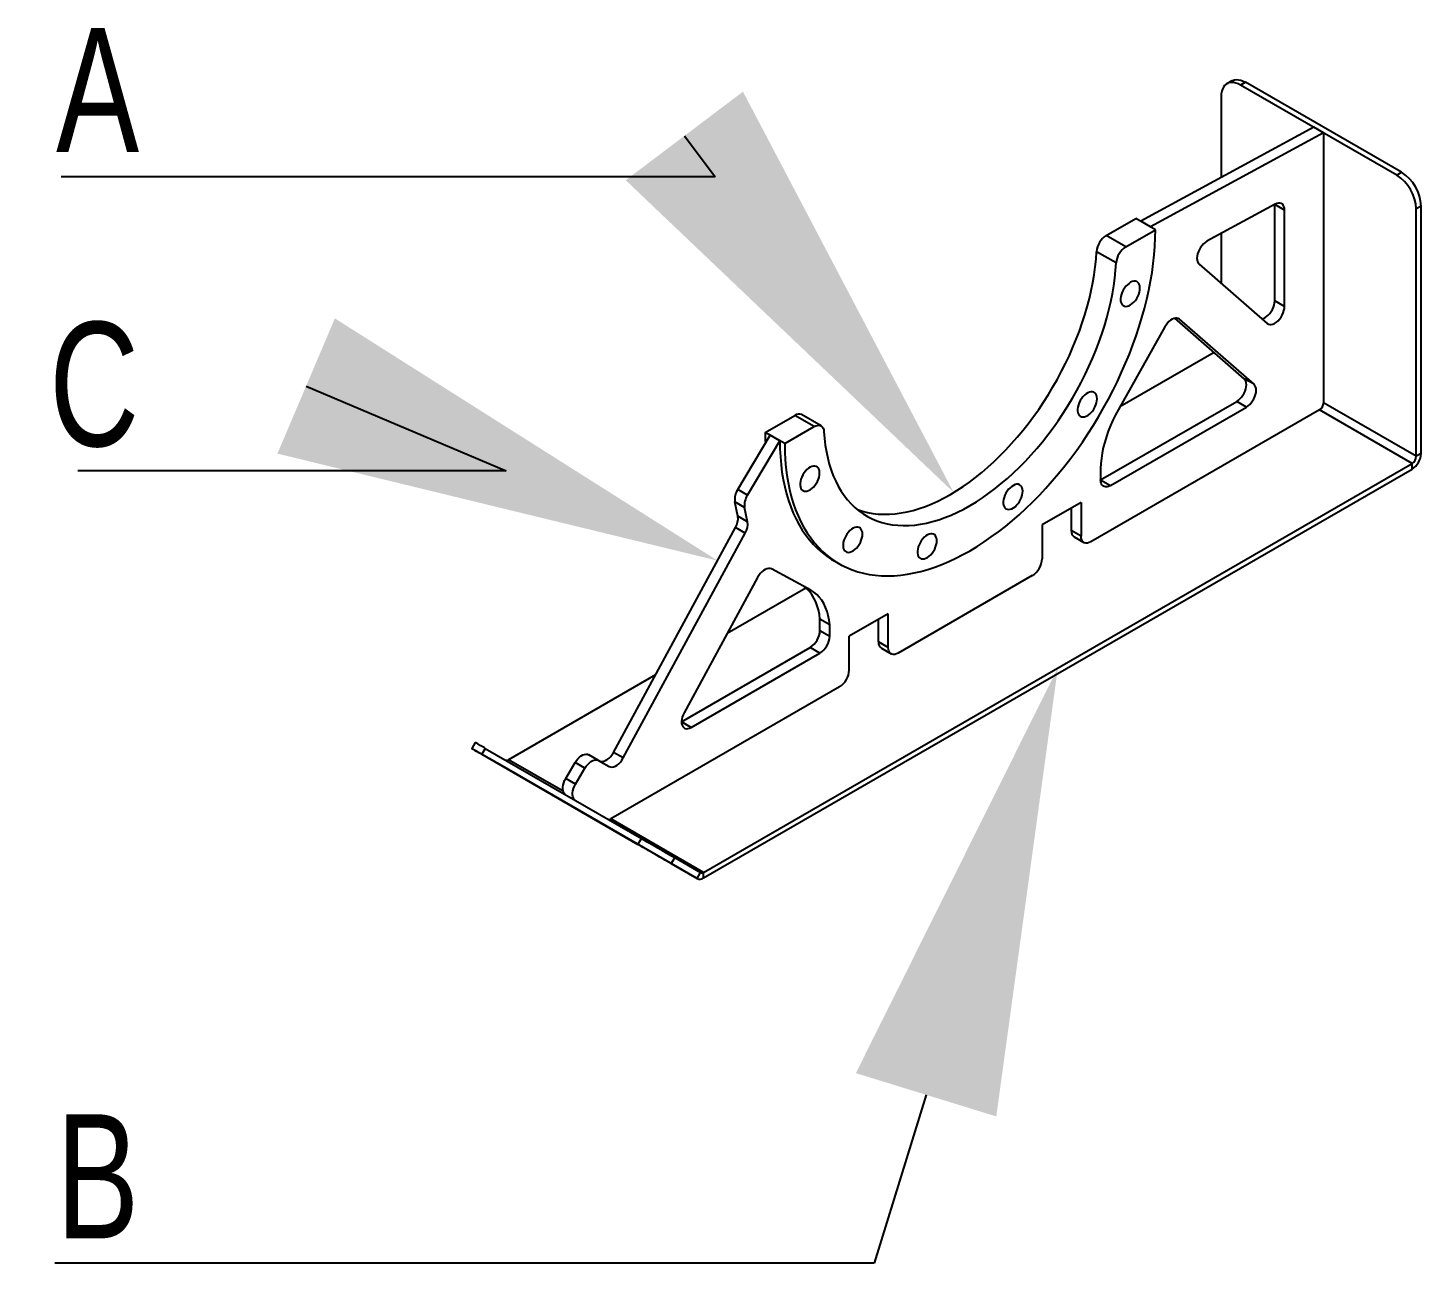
# Model space of a CAD drawing. Header units: inches. Extents: x 0.9 to 37.1, y -8.4 to 11.7.
# Drawn here: x 17.51 to 18.071, y -1.68 to -1.176 of the extents above; entities that cross this region are included whole.
import ezdxf
from ezdxf import colors
from ezdxf.entities.mleader import LeaderData, LeaderLine
from ezdxf.math import Vec2, Vec3

# ---------------------------------------------------------------- set-up
doc = ezdxf.new("R2010")
doc.units = ezdxf.units.IN
doc.header["$MEASUREMENT"] = 0
doc.styles.add('SLDTEXTSTYLE0', font='TXT', dxfattribs={"width": 0.75})

msp = doc.modelspace()

# ---------------------------------------------------------------- linework, layer by layer
at = {"color": 7, "linetype": 'Continuous', "lineweight": 25}
for p, q in [((17.99468646650242, -1.197831714281056), (17.99272187897037, -1.198965846522621)), ((18.00024270758922, -1.1983819163231), (17.99827812005718, -1.199516048564666)), ((18.06114492108256, -1.235808280294744), (17.99827812005718, -1.199516048564666)), ((18.0631095086146, -1.23467414805318), (18.00024270758922, -1.1983819163231)), ((17.99041976992901, -1.204054052277859), (17.99041976992901, -1.236806940205035)), ((18.02774693303783, -1.21652803218814), (17.95804920545724, -1.254393052963305)), ((18.03167610810191, -1.21879629667127), (18.02774693303783, -1.21652803218814)), ((18.03167610810191, -1.21879629667127), (17.96197838052132, -1.256661317446435)), ((18.03167610810191, -1.21879629667127), (18.03167610810191, -1.327522964305013)), ((18.06114492108256, -1.235808280294744), (18.0631095086146, -1.23467414805318)), ((18.01214591421753, -1.247563495726008), (17.98471259233623, -1.26246732887848)), ((18.01595940784556, -1.249897312150874), (18.01203023278148, -1.247629047667743)), ((18.01203023278148, -1.28642910311732), (18.01203023278148, -1.247629047667743)), ((18.01595940784556, -1.28869736760045), (18.01595940784556, -1.249897312150874)), ((18.07096785874277, -1.248285209698892), (18.06900327121073, -1.249419341940457)), ((18.06900327121073, -1.349071476894747), (18.06900327121073, -1.249419341940457)), ((18.07096785874277, -1.347937344653182), (18.07096785874277, -1.248285209698892)), ((17.9441741858685, -1.260134666793696), (17.95608461792519, -1.25325892072174)), ((17.96394296805337, -1.257795449688), (17.95608461792519, -1.25325892072174)), ((17.96197838052132, -1.256661317446435), (17.95804920545724, -1.254393052963305)), ((17.95203253599668, -1.264671195759956), (17.9441741858685, -1.260134666793696)), ((17.95203253599668, -1.264671195759956), (17.96394296805337, -1.257795449688)), ((17.99041976992901, -1.259366762968806), (17.99041976992901, -1.279419714054346)), ((17.94811104261161, -1.271188712897669), (17.94025269248344, -1.266652183931409)), ((17.98152468919587, -1.271671515441388), (18.00895801107718, -1.295567737738494)), ((18.01595940784556, -1.28869736760045), (18.01203023278148, -1.28642910311732)), ((17.99974561279656, -1.317810288267167), (17.9718079250863, -1.293474730259284)), ((17.97361888213763, -1.293897887951279), (17.97299562438383, -1.293538088908547)), ((18.00367478786065, -1.320078552750297), (17.97361888213763, -1.293897887951279)), ((17.96771652211134, -1.296986409636197), (17.9490163160754, -1.330204593688884)), ((17.98760621019218, -1.307236072558125), (17.94959263909195, -1.329180840046774)), ((18.00367478786065, -1.320078552750297), (17.99974561279656, -1.317810288267167)), ((17.94186842940592, -1.358587891204653), (17.99667339109227, -1.326949660261806)), ((17.94579760447001, -1.360856155687783), (18.00060256615635, -1.329217924744936)), ((18.00060256615635, -1.329217924744936), (17.99667339109227, -1.326949660261806)), ((18.06900327121073, -1.349071476894747), (18.03167610810191, -1.327522964305013)), ((17.80677596548992, -1.339452971080676), (17.81868639754661, -1.33257722500872)), ((17.82654474767477, -1.33711375397498), (17.81868639754661, -1.33257722500872)), ((17.82932286821818, -1.336838652953957), (17.82146451809, -1.332302123987697)), ((18.03002585457499, -1.330381287250613), (17.93793925434183, -1.38354175001295)), ((18.06735301768381, -1.351929799840347), (18.03002585457499, -1.330381287250613)), ((17.79569796155931, -1.362502442545097), (17.80874055302196, -1.340587103322241)), ((17.81463431561809, -1.343989500046936), (17.80677596548992, -1.339452971080676)), ((17.81266972808604, -1.342855367805371), (17.80874055302196, -1.340587103322241)), ((17.81463431561809, -1.343989500046936), (17.82654474767477, -1.33711375397498)), ((17.7996271366234, -1.364770707028227), (17.81266972808604, -1.342855367805371)), ((17.78194941714119, -1.516689791418573), (18.06735301768381, -1.351929799840347)), ((18.06735301768381, -1.35419843301021), (18.06735301768381, -1.351929799840347)), ((18.07096785874277, -1.347937344653182), (18.06900327121073, -1.349071476894747)), ((17.78194941714119, -1.518958424588437), (18.06735301768381, -1.35419843301021)), ((17.94186842940592, -1.354049887491461), (17.94186842940592, -1.358587153831187)), ((17.7996271366234, -1.364770707028227), (17.79569796155931, -1.362502442545097)), ((17.94186842940592, -1.358587891204653), (17.94579760447001, -1.360856155687783)), ((17.79849866264658, -1.36965141675643), (17.7945694875825, -1.3673831522733)), ((17.79577560754171, -1.373204135375607), (17.7945694875825, -1.3673831522733)), ((17.93401007927775, -1.367660949137174), (17.9182933790214, -1.376734007069693)), ((17.93401007927775, -1.367660949137174), (17.93401007927775, -1.381272748156353)), ((17.7997047826058, -1.375472399858737), (17.79577560754171, -1.373204135375607)), ((17.7997047826058, -1.375472399858737), (17.79849866264658, -1.36965141675643)), ((17.93008090421366, -1.369929213620304), (17.93008090421366, -1.379004483673224)), ((17.74566513607237, -1.468346131662603), (17.79483524474844, -1.377754048800564)), ((17.74959431113646, -1.470614396145733), (17.79876441981253, -1.380022313283694)), ((17.79876441981253, -1.380022313283694), (17.79483524474844, -1.377754048800564)), ((17.9182933790214, -1.376734007069693), (17.9182933790214, -1.390345806088873)), ((17.93401007927775, -1.381272748156353), (17.93008090421366, -1.379004483673224)), ((17.93123195873434, -1.381548586550843), (17.93516113379843, -1.383816851033973)), ((17.83453976397904, -1.391193322480134), (17.83650435151109, -1.392327454721699)), ((17.82512174264467, -1.403063778624759), (17.80929274256444, -1.394478989898873)), ((17.91436420395732, -1.39715133691173), (17.86028390465005, -1.428371229167722)), ((17.80365558687708, -1.397931928475202), (17.77410537616485, -1.452375882526002)), ((17.82318912977721, -1.402152032738667), (17.79140662605828, -1.420499681594916)), ((17.85635472958597, -1.412490428291945), (17.84063802932962, -1.421563486224465)), ((17.85635472958597, -1.426102227311126), (17.85635472958597, -1.412490428291945)), ((17.83277967920144, -1.417025482511271), (17.82885050413736, -1.414757218028142)), ((17.82885050413736, -1.419294484367868), (17.82885050413736, -1.414757218028142)), ((17.82885050413736, -1.419294484367868), (17.83277967920144, -1.421562748850998)), ((17.83277967920144, -1.421562748850998), (17.83277967920144, -1.417025482511271)), ((17.85242555452188, -1.423833962827995), (17.85242555452188, -1.414758692775075)), ((17.84063802932962, -1.435175285243645), (17.84063802932962, -1.421563486224465)), ((17.85635472958597, -1.426102227311126), (17.85242555452188, -1.423833962827995)), ((17.77307825034863, -1.456028387495145), (17.82492132907327, -1.426100015190725)), ((17.77700742541271, -1.458296651978276), (17.82885050413736, -1.428368279673855)), ((17.82885050413736, -1.428368279673855), (17.82492132907327, -1.426100015190725)), ((17.85357660904256, -1.426378065705614), (17.85750578410665, -1.428646330188744)), ((17.76261231126163, -1.437122285704945), (17.70336591585946, -1.471324501755975)), ((17.83670885426553, -1.441980816066501), (17.74462225403237, -1.495141278828839)), ((17.77700742541271, -1.458296651978276), (17.77307825034863, -1.456028387495145)), ((17.68999980969817, -1.464394980736853), (17.68861063653203, -1.466801099234061)), ((17.70080983723376, -1.473846107928153), (17.69037676041387, -1.467821262944601)), ((17.69406759104362, -1.466742820215004), (17.69267841787747, -1.469148938712212)), ((17.69267841787747, -1.469148938712212), (17.75554521890285, -1.505441170442291)), ((17.69406759104362, -1.466742820215004), (17.756934392069, -1.503035051945083)), ((17.73969410344867, -1.471606292434327), (17.73576492838458, -1.469338027951197)), ((17.74959431113646, -1.470614396145733), (17.74566513607237, -1.468346131662603)), ((17.77939333851549, -1.519211397590751), (17.70080983723376, -1.473846107928153)), ((17.72538693744023, -1.484036966922119), (17.70336591585946, -1.471324501755975)), ((17.72644358381617, -1.478869897989514), (17.73027264398799, -1.472435965529818)), ((17.73420181905207, -1.474704230012948), (17.73027264398799, -1.472435965529818)), ((17.73037275888026, -1.481138162472644), (17.73420181905207, -1.474704230012948)), ((17.73969410344867, -1.471606292434327), (17.74391391555631, -1.474043130027602)), ((17.73037275888026, -1.481138162472644), (17.72644358381617, -1.478869897989514)), ((17.78194941714119, -1.516689791418573), (17.74462225403237, -1.495141278828839)), ((17.75554521890285, -1.505441170442291), (17.756934392069, -1.503035051945083)), ((17.77034943486174, -1.510780434109992), (17.7689602616956, -1.5131865526072)), ((17.7689602616956, -1.5131865526072), (17.77939333851549, -1.519211397590751)), ((17.77034943486174, -1.510780434109992), (17.78078251168163, -1.516805279093543)), ((17.77939333851549, -1.519211397590751), (17.78078251168163, -1.516805279093543)), ((17.78194941714119, -1.518958424588437), (17.78194941714119, -1.516689791418573))]:
    msp.add_line(p, q, dxfattribs=at)
at = {"color": 7, "linetype": 'Continuous', "lineweight": 25, "flags": 128}
for points in [[(17.99827812005718, -1.199516048564666), (17.99733090062044, -1.199035393983458), (17.99639749377605, -1.198694075548918), (17.99549151069763, -1.198497070452405), (17.99462616265858, -1.198447251471841), (17.99381406838189, -1.198545345080147), (17.9930670700308, -1.198789920851625), (17.99239606052335, -1.199177412320792), (17.99181082468915, -1.199702168989471), (17.99131989658449, -1.200356538723784), (17.99093043504663, -1.201130979339492), (17.99064811930176, -1.20201419774853), (17.99047706614917, -1.20299331463766), (17.99041976992901, -1.204054052277859)], [(17.99468646650242, -1.197831714281056), (17.99503165756284, -1.197655788610061), (17.99577865591393, -1.197411212838583), (17.99659075019063, -1.197313119230277), (17.99745609822968, -1.19736293821084), (17.99836208130809, -1.197559943307354), (17.99929548815249, -1.197901261741893), (18.00024270758922, -1.1983819163231)], [(18.01595940784556, -1.249897312150874), (18.01590192644139, -1.249157230975744), (18.01573116406374, -1.248505170278122), (18.01545211700883, -1.247960208548479), (18.01507294984876, -1.247538290693787), (18.01460475654622, -1.247251761509246), (18.01406123585884, -1.247109004484823), (18.01345829053047, -1.247114196514693), (18.01281356199657, -1.247267185686478), (18.01214591421753, -1.247563495726008)], [(17.81463431561809, -1.343989500046936), (17.81468909837731, -1.34725987901474), (17.8148533662537, -1.350462207422969), (17.81512687816153, -1.353591785413086), (17.81550923268432, -1.356644019897828), (17.81599986866411, -1.359614431302191), (17.81659806602493, -1.362498660137823), (17.81730294682967, -1.365292473401177), (17.81811347656854, -1.367991770786028), (17.81902846567738, -1.370592590701234), (17.82004657128349, -1.373091116084921), (17.82116629917651, -1.375483680006545), (17.82238600600135, -1.377766771048622), (17.82370390167003, -1.379937038460213), (17.82511805198894, -1.381991297074613), (17.82662638149747, -1.383926531984028), (17.82822667651406, -1.385739902964362), (17.82991658838512, -1.387428748643642), (17.83169363693192, -1.388990590407944), (17.83355521409068, -1.390423136039102), (17.8354985877402, -1.391724283078857), (17.83752090571167, -1.392892121914503), (17.83961919997459, -1.393924938581506), (17.84179039099277, -1.394821217278981), (17.844031292244, -1.395579642594347), (17.84633861489667, -1.396199101433866), (17.84870897263661, -1.39667868465627), (17.85113888663697, -1.397017688407046), (17.85362479066388, -1.397215615151441), (17.85616303631037, -1.397272174404664), (17.85874989835093, -1.397187283158212), (17.8613815802088, -1.396961066001696), (17.86405421952795, -1.396593854939986), (17.86676389384162, -1.396086188905955), (17.8695066263291, -1.395438812969514), (17.87227839165224, -1.394652677244121), (17.87507512186321, -1.39372893549236), (17.87789271237476, -1.392668943432635), (17.88072702798428, -1.391474256749464), (17.88357390894275, -1.3901466288103), (17.8864291770598, -1.388688008092222), (17.88928864183573, -1.387100535322275), (17.89214810661165, -1.385386540335658), (17.8950033747287, -1.383548538656372), (17.89785025568717, -1.381589227805339), (17.90068457129669, -1.379511483341417), (17.90350216180824, -1.377318354641127), (17.90629889201922, -1.375013060423263), (17.90907065734235, -1.372598984024988), (17.91181338982983, -1.370079668436313), (17.9145230641435, -1.367458811100273), (17.91719570346265, -1.364740258486422), (17.91982738532052, -1.361928000445604), (17.92241424736108, -1.3590261643543), (17.92495249300757, -1.356039009057133), (17.92743839703448, -1.352970918616424), (17.92986831103484, -1.349826395877981), (17.93223866877478, -1.346610055862547), (17.93454599142745, -1.343326618992621), (17.93678689267868, -1.339980904164593), (17.93895808369686, -1.33657782167634), (17.94105637795978, -1.333122366020693), (17.94307869593125, -1.329619608555329), (17.94502206958077, -1.326074690059853), (17.94688364673953, -1.322492813190996), (17.94866069528634, -1.318879234846997), (17.95035060715739, -1.315239258452384), (17.95195090217399, -1.31157822617446), (17.95345923168252, -1.307901511082947), (17.95487338200142, -1.304214509264252), (17.95619127767011, -1.300522631901977), (17.95741098449494, -1.296831297335254), (17.95853071238796, -1.29314592310659), (17.95954881799408, -1.289471918010871), (17.96046380710291, -1.285814674157217), (17.96127433684178, -1.282179559055308), (17.96197921764652, -1.278571907737835), (17.96257741500734, -1.274997014930595), (17.96306805098713, -1.271460127281754), (17.96345040550993, -1.267966435661668), (17.96372391741775, -1.264521067544564), (17.96388818529415, -1.261129079483265), (17.96394296805337, -1.257795449688)], [(17.98471259233623, -1.26246732887848), (17.98402751983735, -1.262908739900918), (17.98335981503541, -1.263477060631482), (17.98272984441557, -1.264154956020764), (17.98215682348631, -1.264921748747958), (17.98165823066359, -1.265754049925245), (17.98124927414015, -1.266626472511021), (17.98094242800178, -1.26751240567127), (17.98074705173983, -1.268384826469331), (17.98066910476591, -1.269217124125717), (17.9807109646365, -1.269983911706217), (17.98087135453223, -1.270661800480001), (17.98114538220367, -1.271230113328049), (17.98152468919587, -1.271671515441388)], [(17.88143029170755, -1.364414940997109), (17.88396930577598, -1.3628860161026), (17.88650360560447, -1.361233563450586), (17.88902848570611, -1.359460651184085), (17.89153925808377, -1.357570571105975), (17.89403126093448, -1.355566832567033), (17.89649986730496, -1.353453155950051), (17.89894049368272, -1.351233465762125), (17.90134860850628, -1.34891188334794), (17.90371974057904, -1.346492719237589), (17.90604948737101, -1.343980465143112), (17.90833352319316, -1.341379785618653), (17.91056760722892, -1.338695509399681), (17.91274759140825, -1.335932620437374), (17.91486942810943, -1.333096248644818), (17.91692917767437, -1.330191660372192), (17.91892301572345, -1.327224248628621), (17.92084724025631, -1.324199523068871), (17.92269827852548, -1.321123099763453), (17.9244726936699, -1.318000690771155), (17.92616719109627, -1.31483809353334), (17.92777862459617, -1.311641180109715), (17.92930400218768, -1.308415886275562), (17.93074049167069, -1.305168200500659), (17.93208542588545, -1.301904152830361), (17.9333363076648, -1.298629803689495), (17.93449081447064, -1.295351232629838), (17.93554680270633, -1.292074527042094), (17.93650231169665, -1.288805770853306), (17.9373555673283, -1.285551033230704), (17.93810498534391, -1.282316357312955), (17.93874917428353, -1.279107748989746), (17.93928693806824, -1.275931165750516), (17.9397172782209, -1.272792505623077), (17.94003939572004, -1.269697596222607), (17.94025269248344, -1.266652183931409)], [(17.88928864183573, -1.368951469963368), (17.89182765590416, -1.36742254506886), (17.89436195573264, -1.365770092416846), (17.89688683583428, -1.363997180150345), (17.89939760821195, -1.362107100072235), (17.90188961106265, -1.360103361533292), (17.90435821743313, -1.35798968491631), (17.9067988438109, -1.355769994728385), (17.90920695863446, -1.353448412314201), (17.91157809070721, -1.351029248203848), (17.91390783749918, -1.348516994109371), (17.91619187332133, -1.345916314584913), (17.91842595735709, -1.34323203836594), (17.92060594153642, -1.340469149403633), (17.9227277782376, -1.337632777611078), (17.92478752780254, -1.334728189338452), (17.92678136585162, -1.331760777594881), (17.92870559038449, -1.328736052035131), (17.93055662865365, -1.325659628729713), (17.93233104379807, -1.322537219737415), (17.93402554122444, -1.319374622499599), (17.93563697472434, -1.316177709075975), (17.93716235231585, -1.312952415241822), (17.93859884179886, -1.309704729466918), (17.93994377601362, -1.306440681796621), (17.94119465779297, -1.303166332655754), (17.94234916459882, -1.299887761596097), (17.9434051528345, -1.296611056008353), (17.94436066182482, -1.293342299819566), (17.94521391745648, -1.290087562196964), (17.94596333547208, -1.286852886279215), (17.9466075244117, -1.283644277956006), (17.94714528819641, -1.280467694716776), (17.94757562834907, -1.277329034589336), (17.94789774584821, -1.274234125188867), (17.94811104261161, -1.271188712897669)], [(17.95773777529681, -1.281341257221684), (17.95768125769043, -1.280607082407932), (17.95751333077992, -1.279959282306224), (17.95723882551675, -1.279416492946039), (17.95686563891756, -1.278994329389016), (17.95640450688134, -1.278704936512058), (17.9558686953372, -1.278556639621341), (17.95527361860771, -1.278553704948405), (17.95463639596692, -1.27869621691845), (17.95397535915001, -1.278980075721567), (17.95330952498269, -1.27939711525681), (17.95265804830163, -1.279935338056053), (17.95203967090483, -1.280579260429302), (17.95147218238412, -1.281310357902265), (17.950971908351, -1.28210759813175), (17.95055324077856, -1.282948045967886), (17.95022822397061, -1.283807523256629), (17.95000620806894, -1.284661304401226), (17.94989358006683, -1.285484827672623), (17.94989358006683, -1.286254401805687), (17.95000620806894, -1.286947887553771), (17.95022822397061, -1.287545334594526), (17.95055324077856, -1.288029555464362), (17.950971908351, -1.288386620010471), (17.95147218238412, -1.288606256135967), (17.95203967090483, -1.288682145309409), (17.95265804830163, -1.288612104337451), (17.95330952498269, -1.288398148171331), (17.95397535915001, -1.288046431940399), (17.95463639596692, -1.287567073880252), (17.95527361860771, -1.286973864249514), (17.9558686953372, -1.286283868609208), (17.95640450688134, -1.285516936877635), (17.95686563891756, -1.284695132284361), (17.95723882551675, -1.283842096651279), (17.95751333077992, -1.282982370260437), (17.95768125769043, -1.282140685874797), (17.95773777529681, -1.281341257221684)], [(18.00683979306442, -1.293722630947359), (18.00734965955998, -1.293584667817048), (18.00803780422178, -1.29327056143113), (18.00872791030395, -1.292814645403117), (18.00939857838628, -1.292231057180742), (18.01002901179925, -1.291537893184145), (18.0105996615056, -1.290756647656063), (18.01109283229415, -1.28991154614932), (18.01149323148854, -1.289028794319448), (18.0117884431562, -1.288135765316523), (18.0119693131124, -1.2872601509743), (18.01203023278148, -1.28642910311732)], [(18.00895801107718, -1.295567737738494), (18.00943530332847, -1.295870645964493), (18.00999306144904, -1.296021455178581), (18.01061398998142, -1.296015488955164), (18.01127883462407, -1.295852932300177), (18.01196697928586, -1.29553882591426), (18.01265708536803, -1.295082909886247), (18.01332775345036, -1.294499321663872), (18.01395818686334, -1.293806157667275), (18.01452883656969, -1.293024912139193), (18.01502200735823, -1.29217981063245), (18.01542240655263, -1.291297058802578), (18.01571761822028, -1.290404029799654), (18.01589848817649, -1.28952841545743), (18.01595940784556, -1.28869736760045)], [(17.97361888213763, -1.293897887951279), (17.97315962446055, -1.293602998733749), (17.97262486349054, -1.293449611364126), (17.97203005149319, -1.293442158070096), (17.97139237594757, -1.293580854219432), (17.97073026290278, -1.293861692096802), (17.97006284454538, -1.294276556709308), (17.96940940636235, -1.294813460274477), (17.96878882987444, -1.295456888615024), (17.96821904704242, -1.29618824945108), (17.96771652211134, -1.296986409636197)], [(17.99667339109227, -1.326949660261806), (17.99734822979116, -1.326492662389711), (17.99800301287713, -1.325914402525481), (17.99861828077244, -1.325232066043966), (17.9991757482561, -1.324465931385597), (17.99965884788453, -1.323638767398955), (18.00005322236142, -1.322775156670615), (18.00034715122401, -1.32190076495227), (18.00053189916487, -1.321041578397165), (18.0006019756376, -1.320223131274458), (18.00055529803102, -1.319469747113186), (18.00039325356259, -1.318803815828367), (18.00012065805144, -1.318245128312406), (17.99974561279656, -1.317810288267167)], [(17.94044970454865, -1.325899462572854), (17.94039318694227, -1.325165287759102), (17.94022526003176, -1.324517487657393), (17.93995075476859, -1.323974698297208), (17.9395775681694, -1.323552534740185), (17.93911643613318, -1.323263141863228), (17.93858062458903, -1.323114844972511), (17.93798554785954, -1.323111910299576), (17.93734832521875, -1.32325442226962), (17.93668728840185, -1.323538281072737), (17.93602145423452, -1.32395532060798), (17.93536997755346, -1.324493543407223), (17.93475160015667, -1.325137465780472), (17.93418411163595, -1.325868563253435), (17.93368383760283, -1.32666580348292), (17.9332651700304, -1.327506251319056), (17.93294015322245, -1.328365728607798), (17.93271813732078, -1.329219509752396), (17.93260550931866, -1.330043033023792), (17.93260550931866, -1.330812607156856), (17.93271813732078, -1.33150609290494), (17.93294015322245, -1.332103539945696), (17.9332651700304, -1.332587760815532), (17.93368383760283, -1.33294482536164), (17.93418411163595, -1.333164461487137), (17.93475160015667, -1.333240350660579), (17.93536997755346, -1.33317030968862), (17.93602145423452, -1.3329563535225), (17.93668728840185, -1.332604637291569), (17.93734832521875, -1.332125279231422), (17.93798554785954, -1.331532069600684), (17.93858062458903, -1.330842073960378), (17.93911643613318, -1.330075142228805), (17.9395775681694, -1.329253337635531), (17.93995075476859, -1.32840030200245), (17.94022526003176, -1.327540575611607), (17.94039318694227, -1.326698891225966), (17.94044970454865, -1.325899462572854)], [(18.00060256615635, -1.329217924744936), (18.00127740485524, -1.328760926872841), (18.00193218794121, -1.328182667008611), (18.00254745583653, -1.327500330527096), (18.00310492332019, -1.326734195868727), (18.00358802294861, -1.325907031882086), (18.00398239742551, -1.325043421153745), (18.0042763262881, -1.3241690294354), (18.00446107422896, -1.323309842880295), (18.00453115070168, -1.322491395757588), (18.00448447309511, -1.321738011596316), (18.00432242862667, -1.321072080311497), (18.00404983311553, -1.320513392795536), (18.00367478786065, -1.320078552750297)], [(17.9490163160754, -1.330204593688884), (17.94786446809222, -1.332347105785155), (17.94680127582744, -1.33452454224974), (17.94583155299012, -1.336727044521812), (17.94495969009715, -1.338944640552598), (17.94418963459476, -1.341167289954826), (17.94352487298607, -1.343384929461581), (17.94296841504556, -1.345587518488752), (17.9425227801921, -1.347765084594773), (17.94218998608194, -1.34990776863185), (17.94197153947361, -1.352005869384239), (17.94186842940592, -1.354049887491461)], [(17.80677596548992, -1.339452971080676), (17.80683074824913, -1.34272335004848), (17.80687024635095, -1.343729761379362)], [(17.82654474767477, -1.33711375397498), (17.82720013657901, -1.336798970199367), (17.82783716232854, -1.336620134631413), (17.82843797628068, -1.336582258013866), (17.82898574440075, -1.336686401600866), (17.82946511893007, -1.336929647422964), (17.82986266841053, -1.337305180044882), (17.83016725401664, -1.337802477525244), (17.83037034165124, -1.33840760622785), (17.83046624105984, -1.339103611224254)], [(17.83046624105984, -1.339103611224254), (17.83067953782324, -1.341902756314371), (17.83100165532238, -1.344625756766635), (17.83143199547504, -1.347267556729782), (17.83196975925975, -1.349823251119174), (17.83261394819937, -1.352288094724174), (17.83336336621498, -1.354657511018676), (17.83421662184663, -1.356927100658436), (17.83517213083695, -1.359092649649422), (17.83622811907264, -1.36115013717203), (17.83738262587848, -1.363095743046618), (17.83863350765782, -1.364925854826512), (17.83997844187259, -1.366637074505317), (17.8414149313556, -1.368226224826059), (17.84294030894711, -1.369690355180465), (17.84455174244702, -1.37102674708742), (17.84624623987338, -1.372232919240429), (17.8480206550178, -1.373306632114707), (17.84987169328696, -1.374245892125348), (17.85179591781983, -1.375048955328862), (17.85378975586891, -1.37571433066119), (17.85584950543385, -1.376240782706188), (17.85797134213503, -1.376627333989455), (17.86015132631436, -1.376873266793226), (17.86238541035012, -1.376978124488979), (17.86466944617226, -1.376941712385262), (17.86699919296424, -1.376764098089178), (17.869370325037, -1.376445611380867), (17.87177843986056, -1.375986843601188), (17.87421906623832, -1.375388646553765), (17.8766876726088, -1.374652130923433), (17.8791796754595, -1.373778664213995), (17.88169044783717, -1.372769868209158), (17.88421532793881, -1.371627615961332), (17.8867496277673, -1.370354028313892), (17.88928864183573, -1.368951469963368)], [(17.81266972808604, -1.342855367805371), (17.81272451084526, -1.346125746773175), (17.81288877872166, -1.349328075181404), (17.81316229062948, -1.352457653171521), (17.81354464515228, -1.355509887656264), (17.81403528113207, -1.358480299060626), (17.81463347849289, -1.361364527896258), (17.81533835929763, -1.364158341159612), (17.81614888903649, -1.366857638544464), (17.81706387814533, -1.369458458459669), (17.81808198375145, -1.371956983843357), (17.81920171164447, -1.374349547764981), (17.8204214184693, -1.376632638807058), (17.82173931413799, -1.378802906218648), (17.82315346445689, -1.380857164833048), (17.82466179396542, -1.382792399742463), (17.82626208898202, -1.384605770722798), (17.82795200085307, -1.386294616402077), (17.82972904939988, -1.387856458166378), (17.83159062655864, -1.389289003797536), (17.83353400020816, -1.390590150837292), (17.83453976397904, -1.391193322480134)], [(17.82869785850281, -1.355834415555403), (17.82864134089643, -1.355100240741651), (17.82847341398592, -1.354452440639943), (17.82819890872275, -1.353909651279757), (17.82782572212356, -1.353487487722735), (17.82736459008734, -1.353198094845777), (17.8268287785432, -1.35304979795506), (17.8262337018137, -1.353046863282125), (17.82559647917291, -1.353189375252169), (17.82493544235601, -1.353473234055285), (17.82426960818868, -1.353890273590529), (17.82361813150763, -1.354428496389773), (17.82299975411083, -1.355072418763021), (17.82243226559011, -1.355803516235984), (17.82193199155699, -1.356600756465469), (17.82151332398456, -1.357441204301605), (17.82118830717661, -1.358300681590348), (17.82096629127494, -1.359154462734944), (17.82085366327282, -1.359977986006342), (17.82085366327282, -1.360747560139405), (17.82096629127494, -1.361441045887489), (17.82118830717661, -1.362038492928245), (17.82151332398456, -1.362522713798081), (17.82193199155699, -1.36287977834419), (17.82243226559011, -1.363099414469685), (17.82299975411083, -1.363175303643128), (17.82361813150763, -1.36310526267117), (17.82426960818868, -1.36289130650505), (17.82493544235601, -1.362539590274118), (17.82559647917291, -1.36206023221397), (17.8262337018137, -1.361467022583233), (17.8268287785432, -1.360777026942928), (17.82736459008734, -1.360010095211354), (17.82782572212356, -1.35918829061808), (17.82819890872275, -1.358335254984999), (17.82847341398592, -1.357475528594156), (17.82864134089643, -1.356633844208516), (17.82869785850281, -1.355834415555403)], [(17.91050588764798, -1.363149286126755), (17.9104493700416, -1.362415111313004), (17.91028144313109, -1.361767311211295), (17.91000693786792, -1.361224521851111), (17.90963375126873, -1.360802358294086), (17.90917261923251, -1.36051296541713), (17.90863680768837, -1.360364668526412), (17.90804173095887, -1.360361733853477), (17.90740450831808, -1.360504245823522), (17.90674347150118, -1.360788104626638), (17.90607763733385, -1.361205144161882), (17.90542616065279, -1.361743366961125), (17.904807783256, -1.362387289334374), (17.90424029473528, -1.363118386807336), (17.90374002070216, -1.363915627036821), (17.90332135312973, -1.364756074872958), (17.90299633632178, -1.3656155521617), (17.90277432042011, -1.366469333306297), (17.90266169241799, -1.367292856577694), (17.90266169241799, -1.368062430710758), (17.90277432042011, -1.368755916458841), (17.90299633632178, -1.369353363499598), (17.90332135312973, -1.369837584369434), (17.90374002070216, -1.370194648915542), (17.90424029473528, -1.370414285041038), (17.904807783256, -1.370490174214481), (17.90542616065279, -1.370420133242523), (17.90607763733385, -1.370206177076402), (17.90674347150118, -1.369854460845471), (17.90740450831808, -1.369375102785323), (17.90804173095887, -1.368781893154586), (17.90863680768837, -1.36809189751428), (17.90917261923251, -1.367324965782706), (17.90963375126873, -1.366503161189432), (17.91000693786792, -1.365650125556351), (17.91028144313109, -1.364790399165508), (17.9104493700416, -1.363948714779868), (17.91050588764798, -1.363149286126755)], [(17.94579760447001, -1.360856155687783), (17.94511531038039, -1.361181104410863), (17.94445374745143, -1.361358317189659), (17.94383301693797, -1.361382409503561), (17.94327197942252, -1.361252649319803), (17.94278768174612, -1.360972979335907), (17.94239483904859, -1.360551897182813), (17.94210538765651, -1.360002197228665), (17.94192812240395, -1.359340581828409), (17.94186842940592, -1.358587153831187)], [(17.84387324983842, -1.370488232542968), (17.84393756769166, -1.370512426362603), (17.84593140574074, -1.37117780169493), (17.84799115530568, -1.371704253739929), (17.85011299200686, -1.372090805023195), (17.85229297618619, -1.372336737826967), (17.85452706022195, -1.37244159552272), (17.85681109604409, -1.372405183419002), (17.85914084283607, -1.372227569122919), (17.86151197490882, -1.371909082414607), (17.86392008973238, -1.371450314634929), (17.86636071611014, -1.370852117587506), (17.86882932248063, -1.370115601957173), (17.87132132533133, -1.369242135247735), (17.873832097709, -1.368233339242898), (17.87635697781064, -1.367091086995072), (17.87889127763913, -1.365817499347633), (17.88143029170755, -1.364414940997109)], [(17.84598592925098, -1.380432239289409), (17.84592941164459, -1.379698064475657), (17.84576148473408, -1.379050264373949), (17.84548697947092, -1.378507475013764), (17.84511379287173, -1.37808531145674), (17.84465266083551, -1.377795918579783), (17.84411684929136, -1.377647621689066), (17.84352177256187, -1.37764468701613), (17.84288454992107, -1.377787198986175), (17.84222351310418, -1.378071057789292), (17.84155767893684, -1.378488097324535), (17.84090620225579, -1.379026320123778), (17.84028782485899, -1.379670242497027), (17.83972033633827, -1.38040133996999), (17.83922006230516, -1.381198580199475), (17.83880139473273, -1.382039028035611), (17.83847637792477, -1.382898505324353), (17.8382543620231, -1.383752286468951), (17.83814173402099, -1.384575809740348), (17.83814173402099, -1.385345383873412), (17.8382543620231, -1.386038869621495), (17.83847637792477, -1.386636316662251), (17.83880139473273, -1.387120537532087), (17.83922006230516, -1.387477602078195), (17.83972033633827, -1.387697238203692), (17.84028782485899, -1.387773127377134), (17.84090620225579, -1.387703086405176), (17.84155767893684, -1.387489130239056), (17.84222351310418, -1.387137414008124), (17.84288454992107, -1.386658055947977), (17.84352177256187, -1.386064846317239), (17.84411684929136, -1.385374850676933), (17.84465266083551, -1.38460791894536), (17.84511379287173, -1.383786114352086), (17.84548697947092, -1.382933078719005), (17.84576148473408, -1.382073352328162), (17.84592941164459, -1.381231667942522), (17.84598592925098, -1.380432239289409)], [(17.87592974615164, -1.383109667743919), (17.87587322854527, -1.382375492930167), (17.87570530163475, -1.381727692828459), (17.87543079637159, -1.381184903468274), (17.87505760977239, -1.380762739911251), (17.87459647773618, -1.380473347034294), (17.87406066619203, -1.380325050143576), (17.87346558946253, -1.380322115470641), (17.87282836682175, -1.380464627440685), (17.87216733000485, -1.380748486243802), (17.87150149583751, -1.381165525779045), (17.87085001915646, -1.381703748578289), (17.87023164175967, -1.382347670951538), (17.86966415323895, -1.3830787684245), (17.86916387920583, -1.383876008653985), (17.8687452116334, -1.384716456490122), (17.86842019482544, -1.385575933778864), (17.86819817892377, -1.386429714923461), (17.86808555092166, -1.387253238194858), (17.86808555092166, -1.388022812327923), (17.86819817892377, -1.388716298076005), (17.86842019482544, -1.389313745116761), (17.8687452116334, -1.389797965986597), (17.86916387920583, -1.390155030532706), (17.86966415323895, -1.390374666658202), (17.87023164175967, -1.390450555831645), (17.87085001915646, -1.390380514859687), (17.87150149583751, -1.390166558693566), (17.87216733000485, -1.389814842462634), (17.87282836682175, -1.389335484402487), (17.87346558946253, -1.388742274771749), (17.87406066619203, -1.388052279131444), (17.87459647773618, -1.38728534739987), (17.87505760977239, -1.386463542806596), (17.87543079637159, -1.385610507173515), (17.87570530163475, -1.384750780782672), (17.87587322854527, -1.383909096397033), (17.87592974615164, -1.383109667743919)], [(17.93793925434183, -1.38354175001295), (17.93725696025222, -1.38386669873603), (17.93659539732326, -1.384043911514826), (17.93597466680979, -1.384068003828728), (17.93541362929435, -1.38393824364497), (17.93492933161795, -1.383658573661074), (17.93453648892041, -1.383237491507979), (17.93424703752834, -1.382687791553832), (17.93406977227578, -1.382026176153575), (17.93401007927775, -1.381272748156353)], [(17.80929274256444, -1.394478989898873), (17.8087504378903, -1.394284594786255), (17.80813893202037, -1.39424896455975), (17.80747752306817, -1.394373223650354), (17.80678708400597, -1.394653450646752), (17.80608940394825, -1.395080802048565), (17.80540650052336, -1.395641791352585), (17.80475992503354, -1.39631871466452), (17.80417008233152, -1.397090209404587), (17.80365558687708, -1.397931928475202)], [(17.82885050413736, -1.414757218028142), (17.82861465775606, -1.412828933986762), (17.82825347835718, -1.410997312747944), (17.8277687599583, -1.409271452174781), (17.82716291020875, -1.407659924805569), (17.82643893843051, -1.406170735273073), (17.82560044067062, -1.404811280544635), (17.82465158183919, -1.403588313180631), (17.82359707502187, -1.402507907793767), (17.82263237735091, -1.401713682282591)], [(17.83277967920144, -1.417025482511271), (17.83254383282015, -1.415097198469893), (17.83218265342127, -1.413265577231074), (17.83169793502239, -1.411539716657911), (17.83109208527283, -1.409928189288699), (17.83036811349459, -1.408438999756203), (17.8295296157347, -1.407079545027765), (17.82858075690328, -1.405856577663761), (17.82752625008595, -1.404776172276897), (17.82637133313346, -1.403843695358938), (17.82512174264467, -1.403063778624759)], [(17.86028390465005, -1.428371229167722), (17.85960161056044, -1.428696177890802), (17.85894004763148, -1.428873390669598), (17.85831931711801, -1.4288974829835), (17.85775827960257, -1.428767722799742), (17.85727398192617, -1.428488052815845), (17.85688113922863, -1.428066970662751), (17.85659168783655, -1.427517270708603), (17.856414422584, -1.426855655308347), (17.85635472958597, -1.426102227311126)], [(17.77410537616485, -1.452375882526002), (17.77368276064981, -1.453260548859896), (17.77336489975259, -1.454160932705129), (17.77316180873766, -1.455048664474889), (17.77307988666272, -1.455895773228071), (17.77312171475512, -1.456675567986776), (17.77328597508175, -1.457363478724321), (17.77356749207484, -1.457937830525623), (17.77395739560548, -1.458380526527467), (17.77444340046652, -1.458677618120358), (17.77501019345885, -1.45881974444583), (17.77563991588467, -1.458802427341436), (17.77631272624512, -1.458626212440124), (17.77700742541271, -1.458296651978276)], [(17.69267841787747, -1.469148938712212), (17.69177171298656, -1.46862551672341), (17.6909592589863, -1.468156519711191), (17.69025290328552, -1.467748786708086), (17.68966294614091, -1.467408263379413), (17.68919799045609, -1.467139915322095), (17.68886481633195, -1.466947655655078), (17.68866828219746, -1.466834287957234), (17.68861125396285, -1.466801465384882), (17.68869456322821, -1.466849666565037), (17.68891699515684, -1.466978188615953), (17.68927530619036, -1.467185157396719), (17.68976427134705, -1.46746755483646), (17.69037676041387, -1.467821262944601)], [(17.73027264398799, -1.472435965529818), (17.73079894093404, -1.471644202824517), (17.73138978723899, -1.470926384927577), (17.73202774917026, -1.470303692042945), (17.73269400278399, -1.469794497580295), (17.73336888935127, -1.469413826022319), (17.73403249541608, -1.469172909606702), (17.73466524036911, -1.469078856903514), (17.73524845420059, -1.469134443067072), (17.73576492838458, -1.469338027951197)], [(17.74002717876391, -1.471798635228003), (17.74052573316706, -1.471984068151075), (17.74113869823778, -1.472031738387627), (17.7418039175143, -1.471916342772318), (17.74249999186512, -1.47164159341337), (17.74320452959611, -1.471216328595946), (17.74389486675857, -1.470654228467437), (17.74454879621535, -1.469973374967123), (17.74514528201193, -1.469195670156625), (17.74566513607237, -1.468346131662603)], [(17.73420181905207, -1.474704230012948), (17.73472811599813, -1.473912467307647), (17.73531896230308, -1.473194649410708), (17.73595692423435, -1.472571956526076), (17.73662317784807, -1.472062762063425), (17.73729806441536, -1.471682090505449), (17.73796167048017, -1.471441174089832), (17.7385944154332, -1.471347121386645), (17.73917762926468, -1.471402707550202), (17.73969410344867, -1.471606292434327)], [(17.74391391555631, -1.474043130027602), (17.74445490823114, -1.474252332634206), (17.74506787330187, -1.474300002870757), (17.74573309257839, -1.474184607255448), (17.74642916692921, -1.4739098578965), (17.74713370466019, -1.473484593079075), (17.74782404182266, -1.472922492950566), (17.74847797127943, -1.472241639450254), (17.74907445707601, -1.471463934639755), (17.74959431113646, -1.470614396145733)], [(17.7263791755482, -1.485396434399725), (17.72593320077319, -1.485038553123528), (17.72558806789436, -1.484541360140482), (17.72535457107668, -1.483920405354431), (17.7252400130239, -1.483195109367721), (17.72524797658365, -1.482388156094319), (17.72537821269251, -1.481524783311576), (17.72562664816554, -1.480631993338934), (17.72598551308674, -1.479737708529886), (17.72644358381617, -1.478869897989514)], [(17.73030835061229, -1.487664698882855), (17.72986237583728, -1.487306817606658), (17.72951724295845, -1.486809624623612), (17.72928374614077, -1.486188669837561), (17.72916918808798, -1.485463373850852), (17.72917715164773, -1.484656420577449), (17.7293073877566, -1.483793047794706), (17.72955582322963, -1.482900257822065), (17.72991468815083, -1.482005973013017), (17.73037275888026, -1.481138162472644)], [(17.756934392069, -1.503035051945083), (17.75792212605155, -1.50360526623923), (17.75897648574008, -1.504213957830303), (17.76008209619612, -1.504852250624248), (17.76122283512962, -1.505510836874821), (17.76238206799818, -1.50618011291148), (17.76354289057623, -1.506850319182533), (17.76468837545664, -1.507511682571374), (17.76580181889043, -1.508154558910535), (17.7668669843651, -1.508769573615358), (17.76786833936946, -1.509347758386555), (17.76879128189272, -1.509880681988202), (17.76962235335458, -1.510360573194149), (17.77034943486174, -1.510780434109992)], [(17.7689602616956, -1.5131865526072), (17.76823318018844, -1.512766691691358), (17.76740210872658, -1.51228680048541), (17.76647916620333, -1.511753876883763), (17.76547781119896, -1.511175692112566), (17.76441264572429, -1.510560677407743), (17.7632992022905, -1.509917801068583), (17.76215371741009, -1.509256437679741), (17.76099289483204, -1.508586231408688), (17.75983366196347, -1.507916955372028), (17.75869292302998, -1.507258369121456), (17.75758731257394, -1.506620076327511), (17.75653295288541, -1.506011384736438), (17.75554521890285, -1.505441170442291)]]:
    msp.add_lwpolyline(points, dxfattribs=at)
at = {"color": 7, "linetype": 'Continuous', "lineweight": 25}
for centre, radius, start, end in [((18.05198959369793, -1.250168152150745), 0.01703014795121788, 2.520089748017484, 57.4799103976097), ((18.05395414488128, -1.249034040895112), 0.01703018518751853, 2.520154907024462, 57.47984523860413), ((17.94879543363627, -1.267353713796198), 0.008571497567838315, 122.6251979757784, 175.3054049053564), ((17.95665378376445, -1.271890242762458), 0.008571497567839715, 122.6251979757827, 175.3054049053524), ((18.02809320400133, -1.327359922285188), 0.003586611840467056, 302.6054783400314, 357.3945215143403), ((17.8203077287851, -1.334785273733334), 0.002739378424970702, 65.02127691304854, 126.2891815160512), ((18.06315278648206, -1.347599369477293), 0.007822376982710587, 302.4763035593666, 357.5236962950071), ((18.06542036711015, -1.348908434874923), 0.003586611840466041, 302.605478340029, 357.3945215143529), ((17.80176925953139, -1.366477006354655), 0.007256570577205803, 146.7893118213443, 187.1733913615036), ((17.80569843459548, -1.368745270837785), 0.007256570577205589, 146.7893118213435, 187.1733913615047), ((17.78877717597845, -1.374129852445811), 0.007059390656408866, 329.1103280721234, 7.535052534766506), ((17.79270635104253, -1.37639811692894), 0.007059390656410362, 329.1103280721271, 7.535052534762945), ((17.93285912683623, -1.379279947090108), 0.002791845453207384, 174.3375761359728, 234.3502434706531), ((17.90979873525976, -1.389978441767254), 0.008502583676859004, 302.4763035593646, 357.5236962950069), ((17.82035583414123, -1.418927104899761), 0.008502610541281855, 302.4763978921735, 357.5236019621993), ((17.82428503543981, -1.42119538452938), 0.008502583676858202, 302.4763035593634, 357.5236962950108), ((17.85520377714445, -1.42410942624488), 0.002791845453206751, 174.3375761359692, 234.3502434706588), ((17.83214338556797, -1.434807920922026), 0.00850258367685923, 302.4763035593656, 357.5236962950071), ((11.58486025602193, -12.046635639289), 12.21705964319469, 59.99633097019197, 60.0183577379988), ((17.70267324644431, -1.470345013482141), 0.001199661701180253, 249.6195826384989, 305.2669873761585), ((17.74392958461721, -1.494161790555004), 0.001199661701180607, 249.6195826385022, 305.2669873761533), ((17.78045199679077, -1.516868250908895), 0.002571204720847447, 245.6860478385546, 305.6181726599106), ((17.7812658121986, -1.515735581695304), 0.001173810850821858, 245.6860478385543, 305.618172659907)]:
    msp.add_arc(centre, radius, start, end, dxfattribs=at)

# ---------------------------------------------------------------- leaders
at = {"color": 143, "true_color": 0x7aafdf}
ml = msp.add_multileader_mtext('Standard', dxfattribs=at)
ml.set_content('A', color=(122, 175, 223), style='SLDTEXTSTYLE0')
ml.set_leader_properties()
ml.build(insert=Vec2(0, 0))
ml.multileader.update_dxf_attribs({"text_right_attachment_type": 6, "dogleg_length": 0.36, "arrow_head_size": 0.18})
ctx = ml.context
ctx.base_point, ctx.char_height, ctx.arrow_head_size, ctx.landing_gap_size, ctx.plane_origin = Vec3(17.43963700821099, -1.201470187039797), 0.05, 0.18, 0.09, Vec3(17.75961163756103, -1.212251505447469)
ctx.right_attachment, ctx.text_align_type = 6, 2
notes = []
notes.append((ctx, [(0, (1, 1, 0), (17.78664884269093, -1.236470187039797), (-1, 0), 0.1420118344799454, [(0, [(17.88269979874177, -1.363650478549854)], 0, [])])]))
ctx.mtext.insert, ctx.mtext.alignment, ctx.mtext.flow_direction = Vec3(17.55463700821099, -1.176470187039797), 3, 5
ml = msp.add_multileader_mtext('Standard', dxfattribs=at)
ml.set_content('C', color=(122, 175, 223), style='SLDTEXTSTYLE0')
ml.set_leader_properties()
ml.build(insert=Vec2(0, 0))
ml.multileader.update_dxf_attribs({"text_right_attachment_type": 6, "dogleg_length": 0.36, "arrow_head_size": 0.18})
ctx = ml.context
ctx.base_point, ctx.char_height, ctx.arrow_head_size, ctx.landing_gap_size, ctx.plane_origin = Vec3(17.43963700821099, -1.319981456881286), 0.05, 0.18, 0.09, Vec3(17.80365558687708, -1.397931928475202)
ctx.right_attachment, ctx.text_align_type = 6, 2
notes.append((ctx, [(0, (1, 1, 0), (17.70249574052813, -1.354981456881286), (-1, 0), 0.04952539898380393, [(0, [(17.78758649241218, -1.391109308529991)], 0, [])])]))
ctx.mtext.insert, ctx.mtext.alignment, ctx.mtext.flow_direction = Vec3(17.55463700821099, -1.294981456881287), 3, 5
ml = msp.add_multileader_mtext('Standard', dxfattribs=at)
ml.set_content('B', color=(122, 175, 223), style='SLDTEXTSTYLE0')
ml.set_leader_properties()
ml.build(insert=Vec2(0, 0))
ml.multileader.update_dxf_attribs({"text_right_attachment_type": 6, "dogleg_length": 0.36, "arrow_head_size": 0.18})
ctx = ml.context
ctx.base_point, ctx.char_height, ctx.arrow_head_size, ctx.landing_gap_size, ctx.plane_origin = Vec3(17.43963700821099, -1.639157008474791), 0.05, 0.18, 0.09, Vec3(18.04218231530729, -1.509676384947249)
ctx.right_attachment, ctx.text_align_type = 6, 2
notes.append((ctx, [(0, (1, 1, 0), (17.8506544530089, -1.674157008474791), (-1, 0), 0.2060174447979085, [(0, [(17.9246512174125, -1.43430979562946)], 0, [])])]))
ctx.mtext.insert, ctx.mtext.alignment, ctx.mtext.flow_direction = Vec3(17.55463700821099, -1.614157008474791), 3, 5
for ctx, leaders in notes:
    for number, flags, end, landing, length, lines in leaders:
        leader = LeaderData()
        leader.index, (leader.has_last_leader_line, leader.has_dogleg_vector, leader.attachment_direction) = number, flags
        leader.last_leader_point, leader.dogleg_vector, leader.dogleg_length = Vec3(end), Vec3(landing), length
        for number, points, colour, breaks in lines:
            line = LeaderLine()
            line.index, line.vertices, line.color, line.breaks = number, Vec3.list(points), colors.encode_raw_color(colour), breaks
            leader.lines.append(line)
        ctx.leaders.append(leader)

doc.saveas('drawing.dxf')
